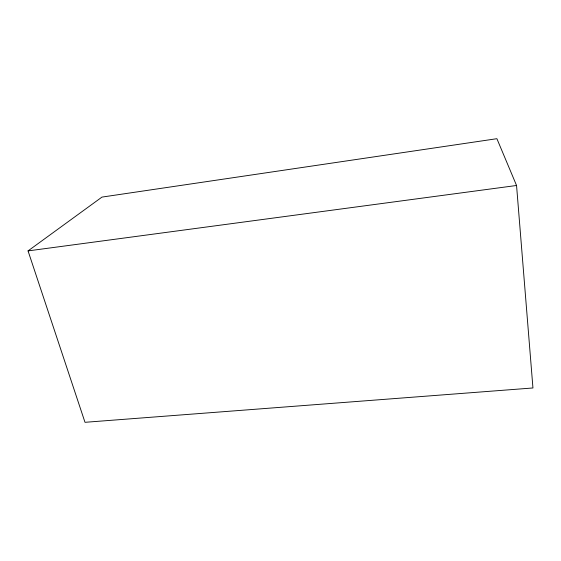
<?xml version="1.0" encoding="UTF-8"?>
<svg xmlns="http://www.w3.org/2000/svg" width="561" height="561" viewBox="0 0 561 561"><rect width="100%" height="100%" fill="white"/><g stroke="black" fill="none" stroke-linecap="round" stroke-linejoin="round"><path stroke-width="0.84" d="M28.05 250.9L101.969 197.093L496.899 138.693L516.555 185.488L532.95 387.967L84.992 422.307L28.05 250.9L516.555 185.488"/></g></svg>
